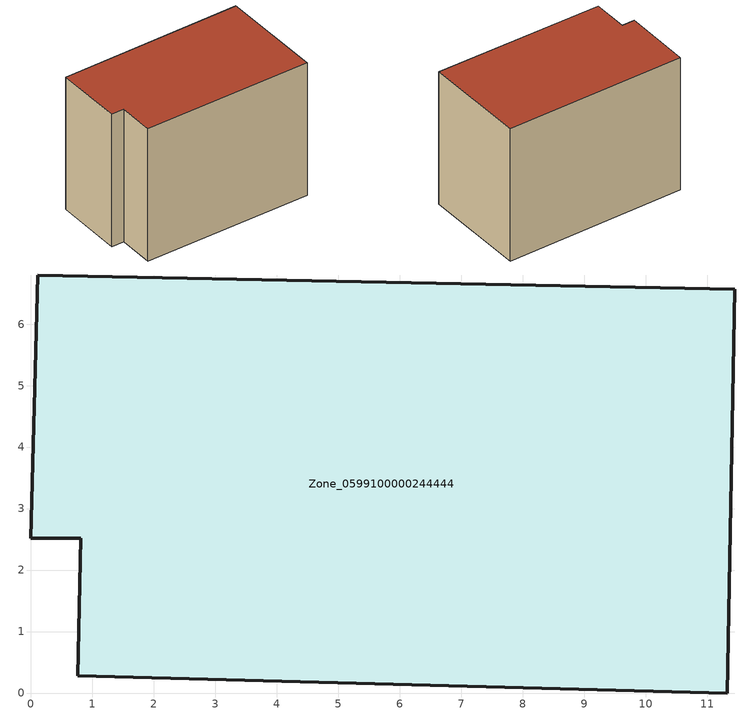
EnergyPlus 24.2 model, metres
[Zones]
Zone_0599100000244444
 floor ground (C_G): 0.11,6.8 11.45,6.57 11.33,0 0.76,0.28 0.81,2.52 0,2.52 z0
 wall outside (C_F): 11.45,6.57 0.11,6.8 0,2.52 0.81,2.52 0.76,0.28 11.33,0 11.45,6.57 z0:8.79
 roof outside (C_R): 11.33,0 11.45,6.57 0.11,6.8 0,2.52 0.81,2.52 0.76,0.28 z8.79
[BUILDING]
Pand.0599100000244444: North Axis=0; Terrain=City; Loads Convergence Tolerance Value=0.04; Temperature Convergence Tolerance Value=0.4; Solar Distribution=FullExterior; Maximum Number of Warmup Days=25; Minimum Number of Warmup Days=1
[Site:Location]
Rotterdam.The.Hague.AP_ZH_NLD Design_Conditions: Latitude=51.96; Longitude=4.45; Time Zone=1; Elevation=-4.5
[SITE:GROUNDTEMPERATURE:BUILDINGSURFACE]
18, 18, 18, 18, 18, 18, 18, 18, 18, 18, 18, 18
[MATERIAL] Thermal Absorptance=0.9; Solar Absorptance=0.7; Visible Absorptance=0.7
Name | Roughness | Thickness | Conductivity | Density | Specific Heat
G.TI.1946-1964 | MediumSmooth | 0.15 | 1 | 540 | 1210
F.TI.1946-1964 | Rough | 0.3 | 0.857143 | 1920 | 840
R.TI.1946-1964 | MediumRough | 0.2 | 0.277778 | 1500 | 1000
[CONSTRUCTION]
C_G: G.TI.1946-1964
C_F: F.TI.1946-1964
C_R: R.TI.1946-1964
[ZONE]
Zone_0599100000244444: Type=1; Multiplier=1; Ceiling Height=Autocalculate; Volume=Autocalculate; Floor Area=autocalculate; Part of Total Floor Area=Yes
[ZONEINFILTRATION:DESIGNFLOWRATE]
Infil_Zone_0599100000244444: Zone or ZoneList or Space or SpaceList=Zone_0599100000244444; Schedule=AlwaysOn; Design Flow Rate Calculation Method=Flow/Area; Flow Rate per Floor Area=0.003; Constant Term Coefficient=1; Temperature Term Coefficient=0; Velocity Term Coefficient=0; Velocity Squared Term Coefficient=0
[HVACTEMPLATE:ZONE:IDEALLOADSAIRSYSTEM]
Zone_0599100000244444: Maximum Heating Supply Air Temperature=50; Minimum Cooling Supply Air Temperature=13; Maximum Heating Supply Air Humidity Ratio=0.0156; Minimum Cooling Supply Air Humidity Ratio=0.0077; Heating Limit=NoLimit; Cooling Limit=NoLimit; Dehumidification Control Type=ConstantSensibleHeatRatio; Cooling Sensible Heat Ratio=0.7; Dehumidification Setpoint=60; Humidification Control Type=None; Humidification Setpoint=30; Outdoor Air Method=None; Outdoor Air Flow Rate per Person=0.00944; Outdoor Air Flow Rate per Zone Floor Area=0; Outdoor Air Flow Rate per Zone=0; Demand Controlled Ventilation Type=None; Outdoor Air Economizer Type=NoEconomizer; Heat Recovery Type=None; Sensible Heat Recovery Effectiveness=0.7; Latent Heat Recovery Effectiveness=0.65
[ZONECONTROL:THERMOSTAT]
ThermostatControl_Zone_0599100000244444: Zone or ZoneList=Zone_0599100000244444; Control Type Schedule=DualSetpointControlType; Control 1=Thermostat_Zone_0599100000244444; Temperature Difference Between Cutout And Setpoint=0
[THERMOSTATSETPOINT:DUALSETPOINT]
Thermostat_Zone_0599100000244444: Heating Setpoint Temperature Schedule=HeatingSetpoint_Zone_0599100000244444; Cooling Setpoint Temperature Schedule=CoolingSetpoint_Zone_0599100000244444
[SCHEDULE:COMPACT]
HeatingSetpoint_Zone_0599100000244444: Through: 12/31, For: AllDays, Until: 24:00, 21
CoolingSetpoint_Zone_0599100000244444: Through: 12/31, For: AllDays, Until: 24:00, 24
DualSetpointControlType: Through: 12/31, For: AllDays, Until: 24:00, 4
AlwaysOn: Through: 12/31, For: AllDays, Until: 24:00, 1
